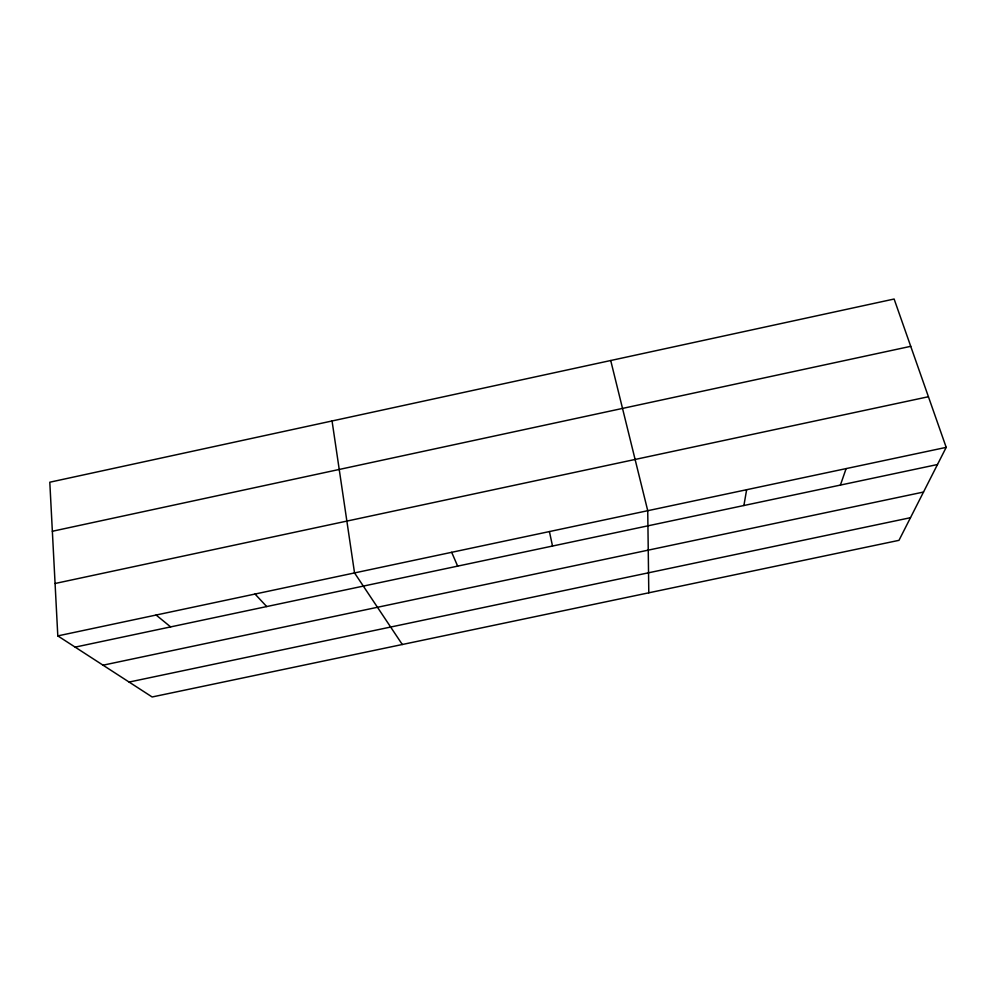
<?xml version="1.0" encoding="UTF-8"?>
<svg xmlns="http://www.w3.org/2000/svg" width="996" height="996" viewBox="0 0 996 996"><rect width="100%" height="100%" fill="white"/><g stroke="black" fill="none" stroke-linecap="round" stroke-linejoin="round"><path stroke-width="1.49" d="M743.9 505.507L746.639 489.708M840.412 485.077L846.114 468.606M946.2 447.366L898.99 540.33L152.139 696.976L57.805 635.896L49.8 482.213L894.122 299.024L946.2 447.366L57.805 635.896M52.352 531.266L910.73 346.322M55.066 583.494L928.421 396.732M75.148 647.126L937.485 464.522M103.036 665.191L923.516 492.049M129.094 682.061L910.481 517.696M156.111 615.03L170.64 626.907M255.026 594.039L266.704 606.564M402.309 644.512L354.539 572.924L332.054 420.972M451.686 552.307L457.65 566.126M610.71 360.515L647.736 510.699L648.794 592.807M549.419 531.565L552.519 546.045"/></g></svg>
